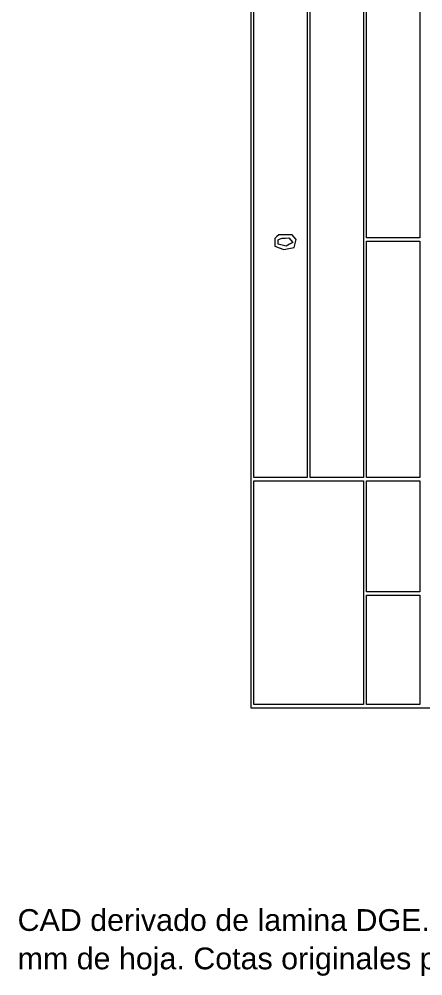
# Paper-space layout 'AN-12-DGE-067' of a CAD drawing. Header units: metres, sheet in millimetres. Extents: x 12 to 193, y 4 to 291.
# Drawn here: x 12.1 to 43.7, y 4.5 to 79.2 of the extents above; entities that cross this region are included whole.
import ezdxf

# ---------------------------------------------------------------- set-up
doc = ezdxf.new("R2010")
doc.units = ezdxf.units.M
doc.layers.add('DGE_CONTORNOS', color=7, linetype='Continuous', lineweight=0)
doc.layers.add('DGE_DATOS', color=7, linetype='Continuous', lineweight=0)
doc.styles.add('DGE_ARIAL', font='arial.ttf')

# ---------------------------------------------------------------- blocks, each defined once
blk = doc.blocks.new('LP_REF_DGE_MT_067')
at = {"layer": 'DGE_CONTORNOS'}
for points in [[(30.214, 147.409), (30.214, 25.438), (111.65, 25.438), (193.086, 25.438), (193.086, 147.409), (193.086, 269.381), (111.65, 269.381), (30.214, 269.381)], [(34.613, 62.073), (34.613, 43.41), (32.539, 43.41), (30.465, 43.41), (30.465, 62.073), (30.465, 80.736), (32.539, 80.736), (34.613, 80.736)], [(39.011, 62.073), (39.011, 43.41), (36.938, 43.41), (34.864, 43.41), (34.864, 62.073), (34.864, 80.736), (36.938, 80.736), (39.011, 80.736)], [(43.41, 71.436), (43.41, 62.136), (41.336, 62.136), (39.262, 62.136), (39.262, 71.436), (39.262, 80.736), (41.336, 80.736), (43.41, 80.736)], [(32.25, 62.236), (32.099, 62.086), (32.099, 61.793), (32.099, 61.501), (32.443, 61.37), (32.788, 61.24), (33.196, 61.316), (33.605, 61.393), (33.683, 61.703), (33.761, 62.014), (33.606, 62.2), (33.451, 62.387), (32.926, 62.387), (32.401, 62.387)], [(33.349, 61.956), (33.498, 61.776), (33.241, 61.639), (32.984, 61.501), (32.667, 61.581), (32.35, 61.66), (32.35, 61.825), (32.35, 61.989), (32.508, 62.053), (32.665, 62.116), (32.932, 62.126), (33.199, 62.136)], [(43.41, 52.647), (43.41, 43.41), (41.336, 43.41), (39.262, 43.41), (39.262, 52.647), (39.262, 61.885), (41.336, 61.885), (43.41, 61.885)], [(39.011, 34.424), (39.011, 25.689), (34.738, 25.689), (30.465, 25.689), (30.465, 34.424), (30.465, 43.158), (34.738, 43.158), (39.011, 43.158)], [(43.41, 38.822), (43.41, 34.487), (41.336, 34.487), (39.262, 34.487), (39.262, 38.822), (39.262, 43.158), (41.336, 43.158), (43.41, 43.158)], [(43.41, 29.962), (43.41, 25.689), (41.336, 25.689), (39.262, 25.689), (39.262, 29.962), (39.262, 34.235), (41.336, 34.235), (43.41, 34.235)]]:
    blk.add_lwpolyline(points, close=True, dxfattribs=at)
at = {"layer": 'DGE_DATOS', "style": 'DGE_ARIAL'}
for s, p in [('CAD derivado de lamina DGE. Contornos de escaneo; no DWG emitido por MINEM.', (12, 8)), ('mm de hoja. Cotas originales prevalecen. No usar contornos para medir piezas.', (12, 5))]:
    blk.add_text(s, height=1.7, dxfattribs=at).set_placement(p)

psp = doc.layouts.new('AN-12-DGE-067')

# ---------------------------------------------------------------- block references
at = {"layer": 'DGE_DATOS'}
psp.add_blockref('LP_REF_DGE_MT_067', (0, 0), dxfattribs=at)

doc.saveas('drawing.dxf')
